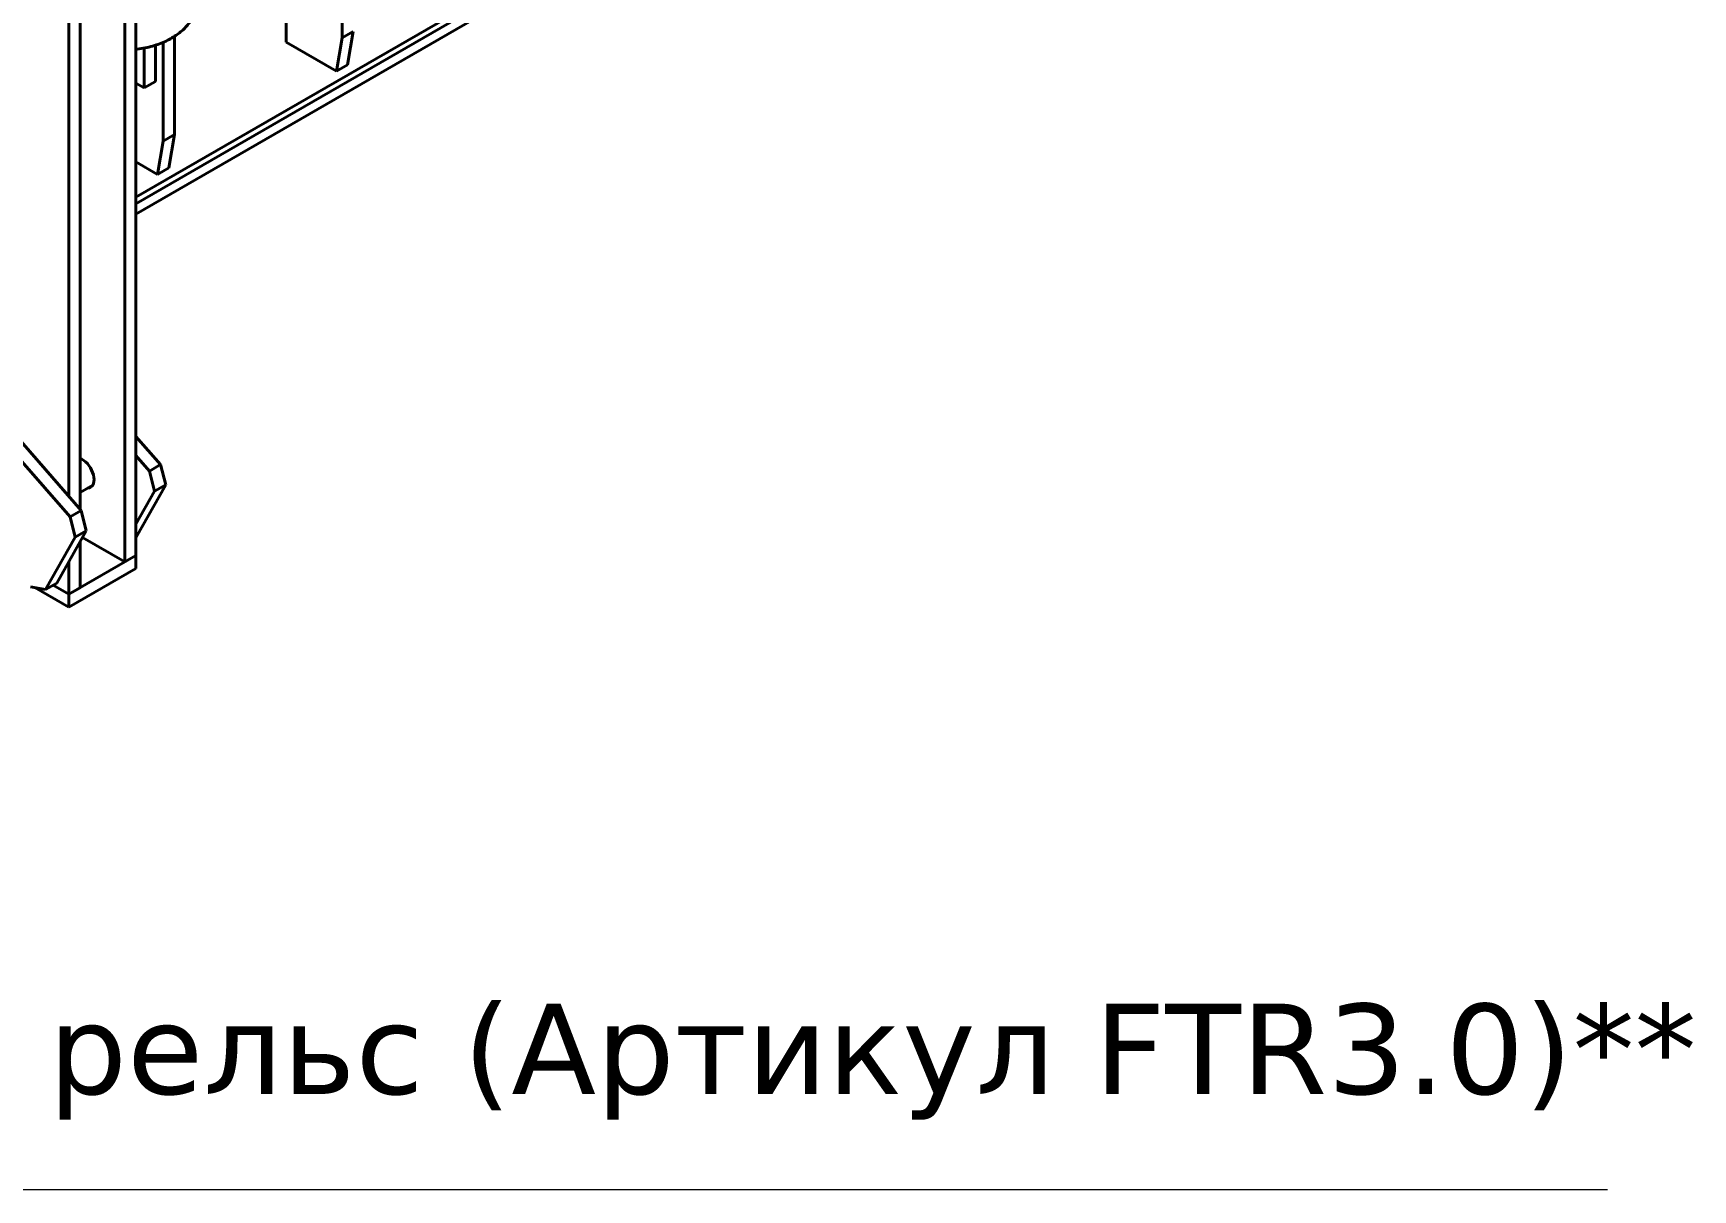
# Model space of a CAD drawing. Header units: millimetres. Extents: x 30271 to 35001, y 5679 to 9007.
# Drawn here: x 31450 to 32185, y 5735 to 6247 of the extents above; entities that cross this region are included whole.
import ezdxf

# ---------------------------------------------------------------- set-up
doc = ezdxf.new("R2010")
doc.units = ezdxf.units.MM
doc.linetypes.add('K5LT_BASIC', pattern=[0])
doc.linetypes.add('K5LT_THIN', pattern=[0])
doc.layers.add('0 VIEW0', color=7, linetype='Continuous')
doc.layers.add('0 VIEW4', color=7, linetype='Continuous')
doc.styles.get("Standard").update_dxf_attribs({"font": 'verdana.TTF'})

msp = doc.modelspace()

# ---------------------------------------------------------------- linework, layer by layer
at = {"layer": '0 VIEW0', "color": 5, "linetype": 'K5LT_BASIC', "lineweight": 40}
for p, q in [((31470.297, 6549.936), (31470.297, 6036.087)), ((31465.348, 6547.079), (31465.348, 6041.759)), ((31490.096, 6485.242), (31490.096, 6012.682)), ((31495.046, 6483.993), (31495.046, 6015.539)), ((31495.046, 6174.214), (31861.023, 6385.511)), ((31863.498, 6384.082), (31495.046, 6171.357)), ((31863.498, 6379.51), (31495.046, 6166.784)), ((31586.312, 6244.828), (31586.312, 6305.78)), ((31561.563, 6287.704), (31561.563, 6242.91)), ((31591.262, 6247.686), (31586.312, 6244.828)), ((31588.787, 6232.908), (31591.262, 6247.686)), ((31498.702, 6222.62), (31498.702, 6240.309)), ((31503.651, 6241.08), (31504.12, 6241.708)), ((31503.651, 6225.478), (31503.651, 6241.556)), ((31507.116, 6199.105), (31507.116, 6242.84)), ((31512.066, 6201.962), (31512.066, 6245.448)), ((31561.563, 6242.91), (31583.837, 6230.05)), ((31583.837, 6230.05), (31586.312, 6244.828)), ((31588.787, 6232.908), (31583.837, 6230.05)), ((31503.651, 6225.478), (31498.702, 6222.62)), ((31495.046, 6224.73), (31498.702, 6222.62)), ((31504.641, 6184.326), (31507.116, 6199.105)), ((31512.066, 6201.962), (31507.116, 6199.105)), ((31509.591, 6187.184), (31512.066, 6201.962)), ((31495.046, 6189.866), (31504.641, 6184.326)), ((31509.591, 6187.184), (31504.641, 6184.326)), ((31465.877, 6032.622), (31357.389, 6156.945)), ((31470.827, 6035.48), (31364.581, 6157.233)), ((31505.97, 6055.77), (31495.046, 6068.288)), ((31501.021, 6052.912), (31495.046, 6059.758)), ((31505.97, 6055.77), (31501.021, 6052.912)), ((31503.275, 6043.958), (31501.021, 6052.912)), ((31508.224, 6046.816), (31505.97, 6055.77)), ((31475.908, 6046.703), (31470.297, 6043.464)), ((31495.046, 6029.414), (31503.275, 6043.958)), ((31495.104, 6023.625), (31508.224, 6046.816)), ((31508.224, 6046.816), (31503.275, 6043.958)), ((31470.827, 6035.48), (31465.877, 6032.622)), ((31473.081, 6026.526), (31470.827, 6035.48)), ((31468.131, 6023.668), (31465.877, 6032.622)), ((31455.011, 6000.478), (31468.131, 6023.668)), ((31459.961, 6003.336), (31473.081, 6026.526)), ((31473.081, 6026.526), (31468.131, 6023.668)), ((31470.297, 6021.605), (31470.297, 6001.251)), ((31490.096, 6012.682), (31471.367, 6023.495)), ((31495.104, 6023.625), (31495.046, 6023.592)), ((31465.348, 5998.393), (31495.046, 6015.539)), ((31465.348, 6012.856), (31465.348, 5998.393)), ((31490.096, 6012.682), (31495.046, 6015.539)), ((31495.046, 6009.824), (31495.046, 6015.539)), ((31465.348, 5992.677), (31495.046, 6009.824)), ((31448.384, 6001.701), (31455.011, 6000.478)), ((31450.345, 6001.339), (31465.348, 5992.677)), ((31459.961, 6003.336), (31455.011, 6000.478)), ((31465.348, 5998.393), (31458.374, 6002.419)), ((31458.374, 6002.419), (31465.348, 5998.393)), ((31465.348, 5998.393), (31470.297, 6001.251)), ((31465.348, 5992.677), (31465.348, 5998.393))]:
    msp.add_line(p, q, dxfattribs=at)
for start_param, end_param in [(0, 2.5478417), (5.9733407, 6.2831853)]:
    msp.add_ellipse((31471.287, 6052.118), major_axis=(3.675, -6.365), ratio=0.5773503, start_param=start_param, end_param=end_param, dxfattribs=at)
msp.add_open_spline([(31495.046, 6239.764), (31495.253, 6239.786), (31496.637, 6239.946), (31499.143, 6240.349), (31502.452, 6241.149), (31505.543, 6242.164), (31508.393, 6243.367), (31510.98, 6244.732), (31513.293, 6246.231), (31515.326, 6247.837), (31517.08, 6249.523), (31518.563, 6251.267), (31519.788, 6253.05), (31520.769, 6254.859), (31521.52, 6256.684), (31522.055, 6258.522), (31522.311, 6259.971), (31522.397, 6260.804), (31522.415, 6261.018)], degree=3, knots=[0, 0, 0, 0, 0.2779646, 1.8617094, 3.4080819, 4.9166666, 6.3855719, 7.8119159, 9.1924371, 10.5243677, 11.8062235, 13.0386045, 14.2244778, 15.3690827, 16.4793861, 17.5636472, 18.6307953, 19, 19, 19, 19], dxfattribs=at)
at = {"layer": '0 VIEW4', "color": 7, "linetype": 'K5LT_THIN', "lineweight": 9}
msp.add_line((32146.739, 5734.556), (30995.971, 5734.556), dxfattribs=at)

# ---------------------------------------------------------------- texts
at = {"layer": '0 VIEW4', "color": 7, "lineweight": 0}
msp.add_text('Направляющий рельс (Артикул FTR3.0)**', height=40, dxfattribs=at).set_placement((30990.02, 5777.002))

doc.saveas('drawing.dxf')
